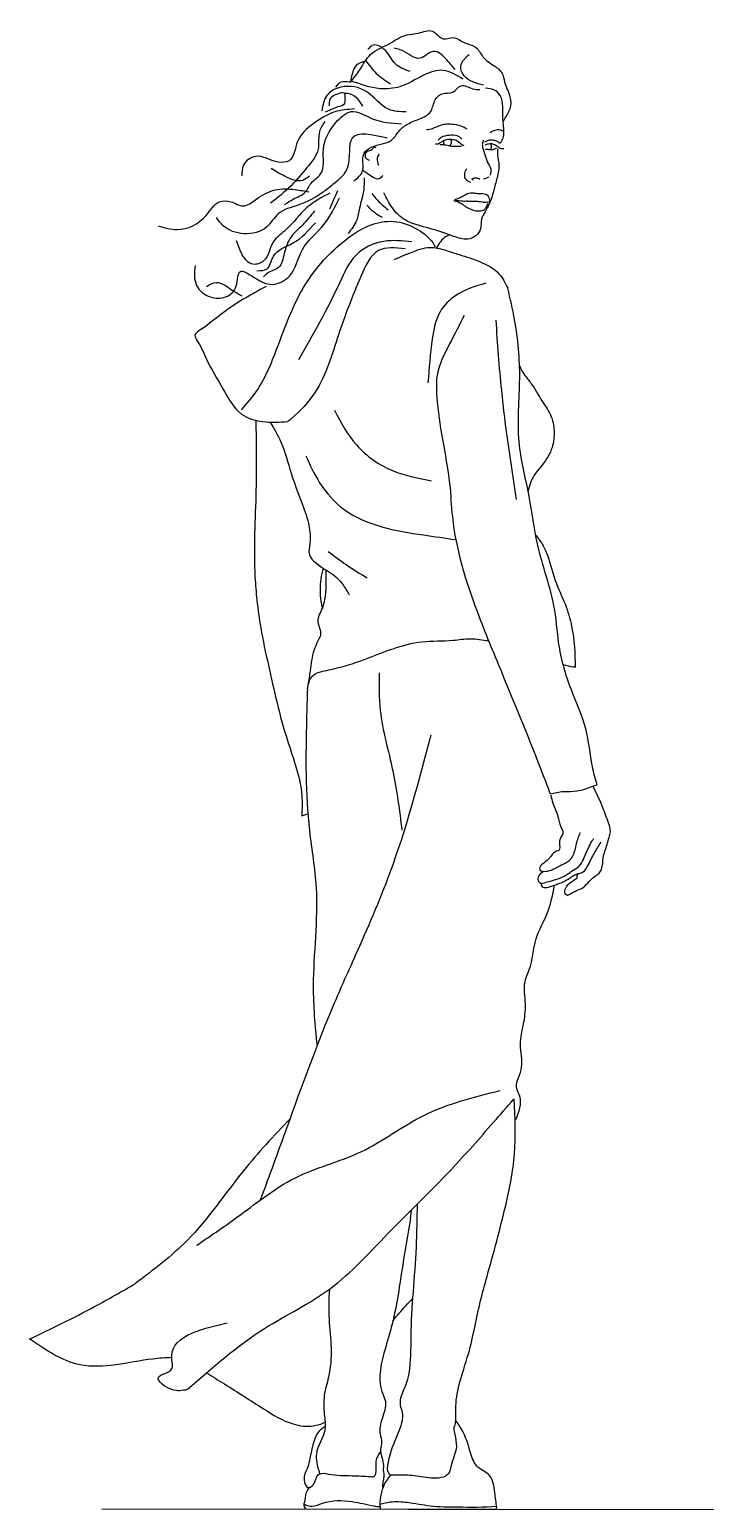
# Model space of a CAD drawing. Header units: millimetres. Extents: x -413 to 392, y 0 to 1740.
import ezdxf

# ---------------------------------------------------------------- set-up
doc = ezdxf.new("R2010")
doc.units = ezdxf.units.MM
doc.layers.add('ceco.net 223', color=7, linetype='Continuous')

msp = doc.modelspace()

# ---------------------------------------------------------------- linework, layer by layer
at = {"layer": 'ceco.net 223'}
for p, q in [((-92.2, 815.3), (-85.1, 817.8)), ((35.8, 341.4), (36.7, 351.7)), ((-87.6, 0.1), (136.2, -0.2))]:
    msp.add_line(p, q, dxfattribs=at)
at = {"layer": 'ceco.net 223', "color": 5}
msp.add_line((-327.7, 0.4), (392.2, -0.5), dxfattribs=at)
at = {"layer": 'ceco.net 223'}
for centre, radius, start, end in [((79.3, 1607.5), 4.79, 156.6701, 216.8641), ((79.3, 1607.5), 4.79, 299.5081, 42.2257), ((126.3, 1602.7), 4.79, 309.0813, 46.9046), ((189.9, 752.1), 1.87, 191.6475, 268.7766), ((209.9, 718.5), 35.8, 118.4012, 126.4564), ((2.9, 63.3), 4.59, 121.0811, 155.5376), ((-9.6, 42.2), 4.47, 246.0402, 330.8083), ((-82.9, 23.9), 1.48, 79.6748, 164.3034), ((-62.3, 52.6), 54, 239.5144, 242.4845), ((0.3, 47.5), 44.6, 260.3143, 269.3686), ((106, 506.2), 503.9, 268.3098, 273.5412), ((130.2, 4.9), 7.82, 319.6643, 335.1516)]:
    msp.add_arc(centre, radius, start, end, dxfattribs=at)
for points, knots in [([(-34.6, 1678.6), (-30.9, 1683.2), (-22.6, 1693.5), (-12.5, 1714), (10.5, 1721.8), (27.8, 1735), (45.6, 1734.8), (62.2, 1742.8), (72, 1725.7), (87.5, 1733.5), (98.5, 1723.1), (114, 1721.4), (120.6, 1705.8), (133.2, 1698.4), (144.8, 1689.9), (146.2, 1675.4), (153.5, 1663.1), (154.2, 1646.7), (147.8, 1638.3), (145.3, 1633), (144.8, 1632)], [0, 0, 0, 0, 3.358659, 7.473809, 12.213684, 16.458245, 19.178817, 22.231802, 25.190339, 27.305383, 30.239078, 32.765853, 35.402464, 38.746907, 41.063464, 42.977848, 46.53573, 49.054161, 51.607668, 52.294045, 52.294045, 52.294045, 52.294045]), ([(-64.2, 1643.2), (-59.6, 1645.5), (-52.7, 1649.1), (-39.5, 1651.8), (-41.7, 1660.3), (-41.1, 1664.5), (-40.9, 1665.6)], [0, 0, 0, 0, 3.010846, 4.588883, 6.269939, 6.919872, 6.919872, 6.919872, 6.919872]), ([(3.3, 1568.5), (1.8, 1566.7), (-1.6, 1562.5), (-9.9, 1567.1), (-15.6, 1570.9), (-19.3, 1573.8), (-20.5, 1575)], [0, 0, 0, 0, 1.186481, 2.715611, 4.39167, 5.312216, 5.312216, 5.312216, 5.312216]), ([(87, 1538.6), (87.3, 1539.1), (88.6, 1540.9), (93.2, 1541.7), (98.6, 1545.4), (104.8, 1548.4), (110.9, 1548), (115.7, 1546.9), (120.9, 1547.6), (127.3, 1545.9), (128.6, 1540.5), (129, 1537.6), (129.1, 1536.8)], [0, 0, 0, 0, 0.325068, 1.246661, 2.36753, 4.111997, 4.935877, 5.750762, 6.824381, 7.911255, 9.099157, 9.585247, 9.585247, 9.585247, 9.585247]), ([(81.9, 1498.5), (80.3, 1498), (73.6, 1495.2), (69.3, 1488.9), (66.5, 1483.3)], [1.962516, 1.962516, 1.962516, 1.962516, 2.894818, 6.224405, 6.224405, 6.224405, 6.224405]), ([(255.2, 851.8), (253.2, 858.9), (247.4, 880.6), (244.7, 917.4), (225, 961.4), (209.6, 1007.6), (206.6, 1069.2), (184, 1126.9), (176.3, 1194), (158.9, 1257.8), (166.5, 1328), (161.4, 1388.7), (153.1, 1423.5), (150.2, 1435.8)], [0.390632, 0.390632, 0.390632, 0.390632, 4.548319, 13.011709, 20.844974, 31.528866, 40.179158, 55.251814, 65.901485, 78.114072, 92.087072, 105.125813, 112.209722, 112.209722, 112.209722, 112.209722]), ([(164, 1345), (164.8, 1342.8), (168, 1335.5), (179.4, 1323), (189.2, 1304), (202.7, 1286.1), (205.7, 1265.4), (202.5, 1243.9), (191.4, 1228.2), (178.8, 1214.1), (175.4, 1203.8), (174.1, 1197.1)], [3.797195, 3.797195, 3.797195, 3.797195, 5.084843, 8.419698, 13.045625, 17.166375, 20.773278, 24.501024, 29.126951, 31.309683, 35.082984, 35.082984, 35.082984, 35.082984]), ([(-146.3, 1280.5), (-145.9, 1253), (-145.1, 1191.6), (-149.7, 1121), (-145.1, 1067.1), (-140.4, 1032.5), (-128.1, 977.4), (-113.6, 911.5), (-90.9, 853.6), (-91.9, 823.2), (-92.2, 815.3)], [1.501608, 1.501608, 1.501608, 1.501608, 16.922513, 36.085888, 41.1572, 47.321727, 55.705316, 72.866109, 85.481713, 89.903763, 89.903763, 89.903763, 89.903763]), ([(-129.5, 1278.3), (-124.9, 1270.7), (-113.8, 1252), (-106, 1219.1), (-93.7, 1187.9), (-85.3, 1165.1), (-82.2, 1148.3), (-81.9, 1136), (-85.7, 1122.3), (-70.5, 1107.2), (-49.7, 1098.1), (-40.1, 1081.8), (-36.3, 1075.3)], [0.446446, 0.446446, 0.446446, 0.446446, 5.398356, 12.634791, 19.231982, 24.329628, 26.275497, 28.755315, 31.350304, 33.516092, 39.808715, 43.93729, 43.93729, 43.93729, 43.93729]), ([(-87.4, 1238.8), (-82.5, 1227.9), (-71.8, 1204.1), (-31, 1159), (31.6, 1148.2), (76.4, 1142), (89, 1140.2)], [0, 0, 0, 0, 35.757575, 78.306644, 176.256878, 214.732747, 214.732747, 214.732747, 214.732747]), ([(183, 1145.4), (186.2, 1141.5), (197.7, 1125.8), (203, 1095.6), (218, 1065.6), (228.1, 1031.7), (229.4, 1006.3), (229.5, 990.3)], [3.076766, 3.076766, 3.076766, 3.076766, 5.933942, 14.062785, 19.673257, 24.845097, 33.83198, 33.83198, 33.83198, 33.83198]), ([(-85.6, 964.7), (-84.5, 970.5), (-81.9, 984.7), (-80.1, 1004.7), (-74.3, 1019.4), (-67.5, 1030.8), (-76.7, 1044.4), (-67.8, 1057.6), (-63, 1077.6), (-63.4, 1092.6), (-63.4, 1104.3)], [0, 0, 0, 0, 3.317142, 8.116724, 11.152036, 12.262304, 15.246764, 18.562122, 20.312064, 26.893664, 26.893664, 26.893664, 26.893664]), ([(-67.2, 1106.8), (-68.2, 1102.5), (-70.9, 1089.8), (-71.1, 1073.4), (-68.7, 1062.1), (-68, 1059.3)], [0.728293, 0.728293, 0.728293, 0.728293, 3.221237, 8.064434, 9.730014, 9.730014, 9.730014, 9.730014]), ([(-85.6, 964.7), (-84.5, 970.2), (-81.7, 983.1), (-51.1, 988.2), (-10.4, 1001.3), (37.8, 1022.6), (80.4, 1020.4), (106.8, 1024.8), (120.7, 1022.5), (127.8, 1020.8)], [0, 0, 0, 0, 2.889436, 6.889537, 15.240074, 28.333106, 35.221538, 39.071245, 43.184539, 43.184539, 43.184539, 43.184539]), ([(215.3, 993.4), (219.2, 992.1), (223.9, 990.9), (228.7, 990.4), (229.5, 990.3)], [60.289638, 60.289638, 60.289638, 60.289638, 62.591017, 63.046332, 63.046332, 63.046332, 63.046332]), ([(-85.6, 964.7), (-86, 953), (-87.6, 897.4), (-88.4, 818.9), (-69.9, 715), (-82, 630.1), (-76.8, 568.4), (-74.3, 545.1)], [0, 0, 0, 0, 6.622541, 31.267788, 43.988016, 65.686331, 78.835035, 78.835035, 78.835035, 78.835035]), ([(59.5, 910.3), (45.1, 855.5), (21.9, 766.7), (-24.5, 661.5), (-70.1, 560.1), (-104.4, 463.1), (-131.8, 388.4), (-141, 363.5)], [0, 0, 0, 0, 31.849104, 51.482908, 64.590643, 94.400292, 109.335129, 109.335129, 109.335129, 109.335129]), ([(200.1, 841.3), (205.3, 842.4), (215.7, 844.7), (232.6, 843.4), (245.4, 848.6), (253.2, 851.2), (255.2, 851.8)], [0, 0, 0, 0, 2.983946, 5.929892, 9.383335, 10.567152, 10.567152, 10.567152, 10.567152]), ([(220, 721.8), (221, 722), (225.4, 724.3), (230.6, 727.5), (239.8, 730.6), (245.9, 738.6), (252.1, 744.2), (258.1, 747.8), (262.1, 754.9), (261.7, 767), (266.5, 779.1), (269.2, 789.3), (272.1, 798.6), (266.9, 811.6), (260.6, 829.5), (254.1, 842.9), (250.5, 850.3)], [0.978737, 0.978737, 0.978737, 0.978737, 1.568358, 3.219364, 4.894842, 6.713114, 8.732585, 9.571165, 10.625752, 13.115574, 16.193863, 17.821284, 19.082107, 21.549289, 25.317043, 29.908381, 29.908381, 29.908381, 29.908381]), ([(259.6, 784.5), (256.9, 780.2), (251.3, 770.8), (245.1, 758.7), (239.4, 747.9), (230.2, 747.1), (223.8, 741.8), (215.3, 737.4), (206.7, 733.8), (199.2, 731.6), (193, 729.8), (190.2, 732.6), (189.7, 734.3), (189.5, 736.1)], [0, 0, 0, 0, 2.856523, 6.081768, 8.028561, 8.950748, 11.003473, 12.529523, 14.409053, 16.106876, 17.281157, 17.36021, 18.313811, 18.313811, 18.313811, 18.313811]), ([(159.8, 458), (163.4, 467.4), (168.5, 480.5), (158.8, 495.9), (163, 507.8), (169, 523.8), (162.6, 545.8), (169.2, 569.9), (172.3, 595), (167.6, 617.5), (179.6, 641.5), (180.2, 670.4), (198.7, 700.7), (203, 722.6), (205.1, 733.4)], [0, 0, 0, 0, 27.854881, 38.902857, 50.270603, 63.43929, 90.232752, 114.301323, 137.445653, 166.42716, 179.126487, 216.446503, 250.406158, 283.04688, 283.04688, 283.04688, 283.04688]), ([(220.1, 721.9), (219.5, 722.2), (217.5, 723.1), (217.1, 728.1), (221.2, 735.5), (227, 739.3), (231.7, 741.9), (231.7, 743.9), (232.1, 745.6), (232.6, 747)], [0, 0, 0, 0, 0.386169, 1.144008, 2.40963, 5.016231, 5.111051, 5.201091, 6.071277, 6.071277, 6.071277, 6.071277]), ([(-106.3, 458.5), (-125.2, 439), (-167.7, 393.4), (-217.3, 318.5), (-266.7, 281.3), (-287.8, 265.3)], [4.677926, 4.677926, 4.677926, 4.677926, 19.977993, 39.747637, 54.554766, 54.554766, 54.554766, 54.554766]), ([(12, 40), (10.7, 41.5), (8.3, 45.2), (9.6, 57.9), (15, 75.5), (24.2, 94.4), (28.1, 111.4), (23.6, 121.1), (23.8, 132.7), (30.4, 144.3), (36.7, 168.9), (35.3, 223.7), (42.9, 289.7), (43.7, 341.8), (43.8, 358.8)], [0.432738, 0.432738, 0.432738, 0.432738, 1.513349, 2.905922, 7.242017, 11.98336, 14.790207, 16.591829, 17.752306, 21.202898, 23.849306, 31.98592, 51.748188, 61.28449, 61.28449, 61.28449, 61.28449]), ([(-59.8, 258.6), (-60.4, 246.8), (-61.2, 223.6), (-56.5, 189.2), (-58.9, 158.8), (-67, 133.8), (-66.3, 112.8), (-62.5, 89), (-78.4, 68.5), (-74.2, 51.9), (-71.3, 41.4)], [0.899057, 0.899057, 0.899057, 0.899057, 7.543998, 13.943504, 20.352487, 24.519037, 28.580708, 32.06408, 37.716352, 41.411619, 41.411619, 41.411619, 41.411619]), ([(15, 221.4), (17.4, 224.4), (24.8, 233.5), (32.9, 242), (38.5, 247.6)], [6.267451, 6.267451, 6.267451, 6.267451, 8.424835, 12.8794, 12.8794, 12.8794, 12.8794]), ([(-245.3, 178.1), (-252.7, 177.8), (-288.6, 175.3), (-349.3, 157.2), (-393.3, 186.9), (-412.5, 200)], [10.37942, 10.37942, 10.37942, 10.37942, 32.661605, 118.320303, 185.144487, 185.144487, 185.144487, 185.144487]), ([(-204.4, 160.2), (-197.4, 155.9), (-174.9, 142), (-141.7, 120.8), (-108.3, 99.5), (-81.5, 96), (-69.4, 100), (-64.8, 101.9)], [0.54674, 0.54674, 0.54674, 0.54674, 5.203124, 15.430786, 22.780365, 27.225157, 29.984875, 29.984875, 29.984875, 29.984875]), ([(-64.8, 96.9), (-66.8, 95.7), (-74.5, 91.1), (-79.4, 75.2), (-82.6, 59.8), (-85.2, 47.8), (-90.4, 39.5), (-89.7, 29.8), (-85.6, 25.6), (-84.3, 24.3)], [1.353962, 1.353962, 1.353962, 1.353962, 8.401364, 27.912277, 47.02096, 56.939275, 64.142237, 76.48865, 81.749455, 81.749455, 81.749455, 81.749455]), ([(87.9, 97.3), (85.7, 96.7), (87.8, 87.6), (91.6, 70.2), (83.9, 56), (80.9, 36.8), (58.1, 35.1), (39.3, 40.1), (22.9, 40), (14.3, 40), (12, 40)], [0, 0, 0, 0, 2.618235, 5.309971, 9.646067, 11.481057, 15.452795, 19.673186, 23.158713, 24.489499, 24.489499, 24.489499, 24.489499]), ([(12, 40), (9.6, 36.6), (4.6, 29.3), (-0.4, 15.6), (-0.4, 5.5), (0, 0)], [0, 0, 0, 0, 12.485109, 26.415782, 42.85963, 42.85963, 42.85963, 42.85963]), ([(3.6, 45.6), (4.1, 42.9), (4.9, 38.3), (2.8, 31.4), (2.8, 27.1), (3.1, 24.6)], [0, 0, 0, 0, 8.154233, 13.778614, 21.192089, 21.192089, 21.192089, 21.192089]), ([(-84.3, 24.3), (-85.5, 22.3), (-88.5, 17.5), (-88.4, 10.4), (-90.5, 3.9), (-88.7, 1.4), (-87.6, 0.1)], [0, 0, 0, 0, 6.914082, 16.800408, 21.082598, 25.874578, 25.874578, 25.874578, 25.874578]), ([(-0.3, 5.9), (3.8, 6.9), (14.4, 9.3), (34.5, 8.2), (60.4, 2.6), (80.3, 2.5), (91.1, 2.5)], [2.466092, 2.466092, 2.466092, 2.466092, 14.840571, 35.184438, 61.971925, 94.412797, 94.412797, 94.412797, 94.412797])]:
    msp.add_open_spline(points, degree=3, knots=knots, dxfattribs=at)
for points in [[(35.3, 1690.8), (18.3, 1699.3), (4.4, 1717.2), (-9.9, 1721.2), (-14.4, 1716.7)], [(88.2, 1693), (78.8, 1704.2), (62.7, 1714.5), (47, 1706.4), (25.9, 1715.4), (17, 1718.1)], [(121.8, 1674.6), (98.9, 1685.8), (94.9, 1696.6), (98.9, 1705.1), (104.8, 1710.9)], [(-18, 1702.8), (-28.3, 1697.9), (-32.7, 1689), (-35, 1678.7)], [(97.2, 1681.8), (74.3, 1692.1), (51, 1686.3), (23.2, 1672.9), (0, 1670.6), (-35, 1680)], [(-17.1, 1703.7), (-4.5, 1688.5), (12, 1676.4)], [(30.8, 1643.2), (9.8, 1646.4), (-15.8, 1667), (-46.2, 1672.3), (-62.8, 1662.5), (-68.6, 1644.6)], [(-52, 1672.4), (-45.7, 1678.7), (-36.3, 1678.7), (-34.6, 1678.6)], [(-30.9, 1562.2), (-21, 1572.9), (-18.8, 1594.9), (-9.8, 1602), (2.2, 1605.6), (13.4, 1610.1), (22, 1620.4), (32.3, 1628.9), (46.6, 1635.2), (59.1, 1643.2), (64.1, 1655.8), (73, 1664.7), (85.6, 1666.5), (95, 1674.1), (108.9, 1670.5), (117.4, 1669.6)], [(145.6, 1620.2), (145.1, 1627.9), (144.4, 1637.5), (144.4, 1649.5), (141.2, 1662.5), (133.9, 1669.1), (124.1, 1671.3)], [(-47.5, 1665.2), (-59.2, 1658.1), (-60.1, 1650.5)], [(-46.6, 1666.1), (-31, 1662.6), (-20.7, 1650)], [(-30.1, 1646.8), (-53.4, 1643.2), (-78.5, 1629.4), (-97.3, 1608.3), (-107.2, 1585.9), (-120.1, 1584.2), (-146.6, 1590.9), (-160.9, 1580.6), (-162.7, 1568)], [(-112.5, 1534.5), (-102.2, 1540.7), (-87.9, 1549.2), (-80.7, 1560), (-70.4, 1569.8), (-66.8, 1599.4), (-52.1, 1630.7), (-34.1, 1643.7), (-10, 1635.6), (25, 1629.4)], [(8.1, 1612.3), (-33.1, 1612.3), (-38.5, 1578.3), (-55.5, 1557.7), (-67.2, 1548.8), (-96.7, 1533.6), (-119.6, 1523.7), (-133.5, 1508), (-160.5, 1500), (-184.6, 1509.4), (-192.7, 1519.2)], [(-65, 1632.1), (-71.3, 1620.4), (-73.1, 1599.4), (-86.1, 1577.9), (-104.9, 1556.4), (-129.1, 1535.8)], [(54.7, 1622.4), (61.6, 1623.9), (71.5, 1627.8), (86.7, 1628.8), (97.7, 1625.7), (102, 1623.5)], [(145.3, 1619.9), (142.4, 1621.8), (132.7, 1620.5), (129, 1618.7)], [(140.8, 1606.2), (142.6, 1608.6), (145.2, 1614.4), (145.6, 1620.2)], [(-12.5, 1586.2), (-16.7, 1588.8), (-15.4, 1596.8), (-9.4, 1599.4), (-6.9, 1602.2), (-4.9, 1601.4)], [(98.8, 1603.2), (94.4, 1606), (90.6, 1609), (85.7, 1610.6), (79.7, 1610.7), (74, 1609), (70.5, 1606.8), (66.8, 1605.2), (65.2, 1605.4)], [(96.3, 1611.4), (90.8, 1615.1), (81.4, 1615.6), (71.6, 1613.1), (68.2, 1610)], [(70.1, 1605.1), (74.1, 1604.9), (80.3, 1603.7), (85.3, 1602.9), (93, 1602.9), (95.8, 1602.9)], [(121.4, 1609.9), (120.3, 1606), (120.6, 1601.4), (123.3, 1593.2), (126.5, 1583.6), (130.2, 1576.3), (129.6, 1568.8)], [(123.2, 1608), (126.8, 1609.8), (131.8, 1610.4), (138.1, 1608.5), (140.6, 1606.4)], [(123.7, 1604.4), (127.6, 1605.9), (134.9, 1604.8), (139, 1602.1), (143.5, 1600.1), (145.4, 1600.3)], [(-1.3, 1593.5), (-3.4, 1588.7), (-1.8, 1580.7)], [(137.9, 1599.8), (138.1, 1592.9), (139.8, 1580.1), (137.9, 1567.1), (134, 1552.4), (131.8, 1544.1), (123.5, 1525.9), (119.4, 1517.3), (118.1, 1505.8), (113, 1497.8), (103.1, 1493.7), (86.5, 1496.9), (58.4, 1506.1), (29.4, 1516.3), (14.4, 1530.3), (4.5, 1548.2)], [(123.5, 1599.8), (127.9, 1599.1), (132.7, 1599.1), (137.1, 1601)], [(-128.2, 1577), (-112.5, 1568), (-91, 1563.1), (-83, 1568)], [(101.8, 1576.3), (99.8, 1572.6), (99.3, 1566.9), (102.6, 1562.4), (106.4, 1560.7)], [(121.6, 1564.4), (124.8, 1565.3), (128.1, 1567.1)], [(-261.2, 1509.4), (-238.8, 1504.9), (-204.8, 1521.5), (-189.1, 1537.6), (-175.7, 1537.6), (-161.4, 1532.7), (-145.7, 1540.7), (-123.7, 1551.5), (-100, 1551.9), (-83.9, 1549.2)], [(-50.2, 1550.5), (-59.6, 1529)], [(-18.9, 1565.7), (-19.3, 1552.3), (-24.3, 1529.9), (-27.8, 1515.6), (-37.7, 1500.4)], [(109.8, 1562.9), (108.1, 1564.1), (111, 1565.8), (115.7, 1564.8), (117.2, 1563.9)], [(-217.8, 1462.8), (-216, 1439), (-199.8, 1425.6), (-181.9, 1425.6), (-169.4, 1438.6), (-164.5, 1455.6), (-151.5, 1450.7), (-126.4, 1440.4), (-106.7, 1450.2), (-91.9, 1480.7), (-65.9, 1511.1), (-48, 1542.4)], [(-59.2, 1547.8), (-86.1, 1530.8), (-110.7, 1504.8), (-125.9, 1490.1), (-137.1, 1468.1), (-149.7, 1464.1), (-162.2, 1475.3), (-168.9, 1491.8)], [(-15.8, 1533.6), (-9.6, 1527.5), (2.2, 1519.3)], [(-9.9, 1547.2), (-3.3, 1539.6), (9.4, 1528)], [(87, 1538.6), (90.6, 1537.9), (95.4, 1535.5), (100.9, 1531.8), (111.2, 1527.4), (117.2, 1526.8), (122.6, 1528.4), (125.2, 1532), (127.2, 1535.8)], [(87.8, 1538.7), (89.8, 1539.1), (96.5, 1538.5), (102.6, 1538.5), (107.1, 1538.2), (112.6, 1538.2), (120, 1537.5), (125.1, 1537.1), (128.2, 1537.8)], [(-163.2, 1292.9), (-146.3, 1313.7), (-119.4, 1370.4), (-87.6, 1440.9), (-40.9, 1492.6), (-13, 1509.5), (15.8, 1514.5), (44.7, 1504.6), (63.6, 1486.7), (64.6, 1484.7)], [(-77.1, 1526.8), (-91.9, 1509.8), (-104.4, 1496.8), (-112.9, 1476.6), (-119.7, 1460.1), (-133.1, 1453.3), (-137.1, 1449.3)], [(-145.2, 1456.5), (-133.1, 1458.7), (-125.5, 1473.5), (-103.1, 1488.7), (-76.2, 1512.9)], [(29.4, 1482.2), (-2, 1480.2), (-22.9, 1449.5), (-49.1, 1380.9), (-76.5, 1313.6), (-104.7, 1282.2), (-108.5, 1279)], [(37.3, 1490.3), (4.3, 1491), (-28.7, 1474.5), (-47.6, 1442.5), (-96.2, 1351.5)], [(16.4, 1469.5), (40.7, 1479.6), (60.6, 1483.9), (78.1, 1480.2), (92.9, 1475.5), (117.9, 1466.8), (139.8, 1453), (150.2, 1435.8)], [(-134.3, 1438), (-152.2, 1428), (-186, 1406.2), (-210.9, 1387.3), (-217.9, 1380.3), (-214.9, 1373.4), (-203.9, 1351.5), (-185, 1317.7), (-163.2, 1287.9), (-138.3, 1279), (-108.5, 1279)], [(-204.3, 1438.1), (-192.7, 1442.6), (-174.8, 1434.1), (-162.7, 1426.9)], [(124.2, 1441.7), (88.9, 1427.3), (70.6, 1408.3), (61.4, 1376.3), (56.2, 1324.7)], [(98.7, 1403.7), (81.7, 1370.4), (67.3, 1335.1), (66.7, 1308.3), (73.2, 1258.4), (81.7, 1206.2), (85, 1166.9), (114.4, 1054.8), (142.6, 984.9), (191.6, 863.5), (200.1, 841.3)], [(136, 1398.3), (142.6, 1315.9), (160.2, 1187.2)], [(-53.7, 1292.3), (-27.9, 1251.5), (16, 1220.8), (60.5, 1209.4)], [(-61, 1126.4), (-39.9, 1110.8), (-15.2, 1095.2)], [(-1.3, 983.7), (0.1, 939.4), (14.9, 868.2), (25.6, 798.4)], [(200.9, 839.7), (203.2, 830.1), (209.2, 814.6), (212.5, 802.4), (214.9, 794.7), (213.7, 792.3), (211, 783.4), (210.1, 774.7), (207.7, 773.8), (201.1, 767.9), (198.8, 765.2), (193.7, 760.7), (189.2, 756.8), (187.7, 753.6), (188, 751.8)], [(188.6, 747.3), (185.6, 741.6), (187.4, 736.9), (195.5, 737.2), (213.7, 743.1), (229.2, 752.7), (235.4, 757.7), (240.2, 766.4), (245, 777.4), (249.2, 785.4), (251.5, 788.7)], [(189.8, 750.3), (193.4, 750), (201.1, 751.5), (212.8, 757.4), (222, 762.5), (226.8, 768.2), (231, 782.5), (235.4, 795.6)], [(-215.9, 310.3), (-164.2, 346.2), (-101.3, 388.9), (-22.6, 420.3), (51.5, 463), (141.4, 492.2)], [(-227.1, 140.4), (-136.1, 212.3), (-58.6, 259.5), (8.8, 323.5), (83, 398.7), (133.5, 454.9), (157.1, 481.8)], [(87.9, 97.3), (89, 103.6), (89, 117.4), (93.1, 146.3), (103.9, 182.6), (118.2, 245.1), (125.8, 273.6), (147.7, 357.1), (158.1, 417.4), (157.8, 482.4)], [(35.8, 341.4), (26.5, 286.9), (14.1, 217.6), (5.4, 186.7), (-0.1, 160.1), (3, 135.3), (6.1, 126.7), (2.3, 106.2), (-0.1, 88.3), (1.7, 78.4), (0.5, 70.4), (3.6, 53.6), (3.6, 45.6)], [(-412.5, 200), (-336.1, 238.1), (-287.8, 265.3)], [(-227.1, 140.4), (-245.1, 140.4), (-260.8, 155), (-245.1, 165.1), (-245.1, 175.3), (-179.9, 219)], [(137.3, 1.6), (134.9, 19.6), (128.7, 39.4), (115, 49.3), (106.4, 66), (95.9, 93.8), (89, 103.7)], [(-1.3, 65.2), (-4.7, 57.8), (-4.9, 48.3), (-5.7, 40)], [(-82.6, 25.4), (-78.8, 28.4), (-75.4, 35.8), (-71.8, 41.1), (-61.2, 41.1), (-33, 39.2), (-11.4, 38.1)], [(-87.3, 4.7), (-80.5, 3.4), (-68, 6.8), (-32.8, 8.7), (-7.2, 3.6)]]:
    msp.add_spline(points, degree=3, dxfattribs=at)

doc.saveas('drawing.dxf')
